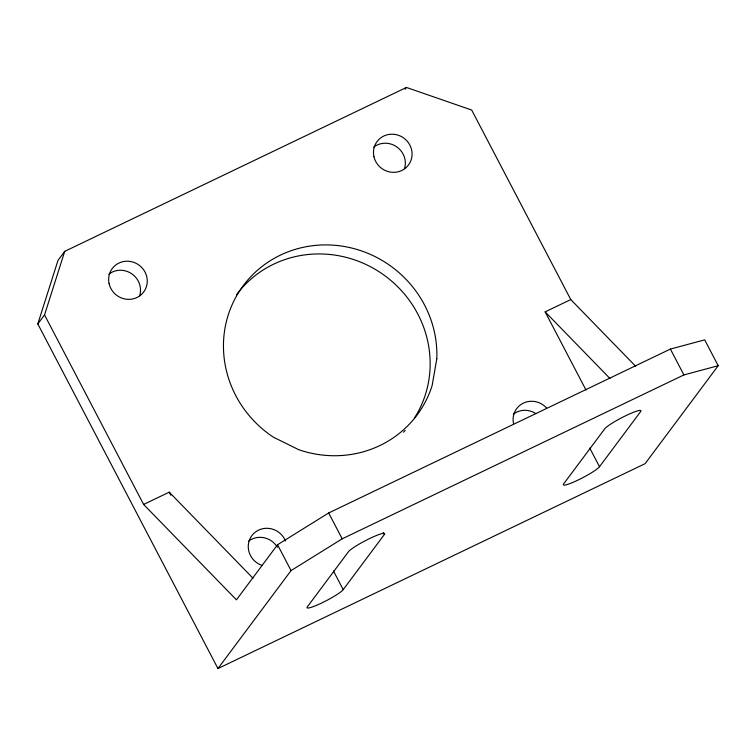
<?xml version="1.0" encoding="UTF-8"?>
<svg xmlns="http://www.w3.org/2000/svg" width="756" height="756" viewBox="0 0 756 756"><rect width="100%" height="100%" fill="white"/><g stroke="black" fill="none" stroke-linecap="round" stroke-linejoin="round"><path stroke-width="1.13" d="M64.733 251.351L44.538 314.912L143.621 504.45L236.43 599.829L277.537 544.745L328.671 512.974L670.392 349.074L704.687 339.869L718.2 365.715L645.104 463.674L217.955 668.55L37.8 323.937L57.995 260.376L64.733 251.351L406.454 87.45L471.687 110.045L570.771 299.574L635.654 366.263M37.8 323.937L44.538 314.912M405.103 89.255L406.454 87.45M217.955 668.55L291.051 570.591L342.185 538.82L683.906 374.919L718.2 365.715M384.322 534.549A20.582 2.655 -27.6 0 0 369.911 538.414A20.582 2.655 -27.6 0 0 348.44 551.757L307.333 606.851A20.582 2.655 -27.6 0 0 321.735 602.976A20.582 2.655 -27.6 0 0 343.215 589.642L384.322 534.549L383.235 532.479M599.508 466.717L640.606 411.623A20.582 2.655 -27.6 0 0 626.204 415.488A20.582 2.655 -27.6 0 0 604.724 428.832L563.626 483.925A20.582 2.655 -27.6 0 0 578.028 480.06A20.582 2.655 -27.6 0 0 599.508 466.717L589.774 448.11M143.621 504.45L169.249 492.156L253.024 578.255M586.004 390.03L545.142 311.869L570.771 299.574M545.142 311.869L610.026 378.558M670.392 349.074L683.906 374.919M328.671 512.974L342.185 538.82M333.481 571.026L343.215 589.642M277.537 544.745L291.051 570.591M169.249 492.156L170.884 495.284M261.86 565.346A19.609 18.777 36.7 0 1 253.373 533.859A19.609 18.777 36.7 0 1 285.503 541.012M248.469 541.249A19.609 18.777 36.7 0 1 277.424 547.316M513.57 423.804A19.609 18.777 36.7 0 1 523.388 403.118A19.609 18.777 36.7 0 1 546.569 407.975M373.672 147.155A19.609 18.777 36.7 0 1 396.758 146.872A19.609 18.777 36.7 0 1 404.498 168.692M405.15 430.419A108.325 103.761 36.7 0 1 403.562 432.186M236.505 294.727A108.325 103.761 36.7 0 1 382.338 273.918A108.325 103.761 36.7 0 1 414.373 418.172M513.296 414.222A19.609 18.777 36.7 0 1 535.957 413.664M108.845 274.173A19.609 18.777 36.7 0 1 131.922 273.899A19.609 18.777 36.7 0 1 139.662 295.709M436.807 358.713L432.12 385.617A108.325 103.761 36.7 0 1 298.611 449.65L273.303 437.129A108.325 103.761 36.7 0 1 280.4 255.122A108.325 103.761 36.7 0 1 436.807 358.713M109.11 283.746A19.609 18.777 36.7 0 0 141.07 294.821A19.609 18.777 36.7 0 0 133.661 262.313A19.609 18.777 36.7 0 0 109.11 283.746M373.946 156.728A19.609 18.777 36.7 0 0 405.896 167.794A19.609 18.777 36.7 0 0 398.488 135.296A19.609 18.777 36.7 0 0 373.946 156.728"/></g></svg>
